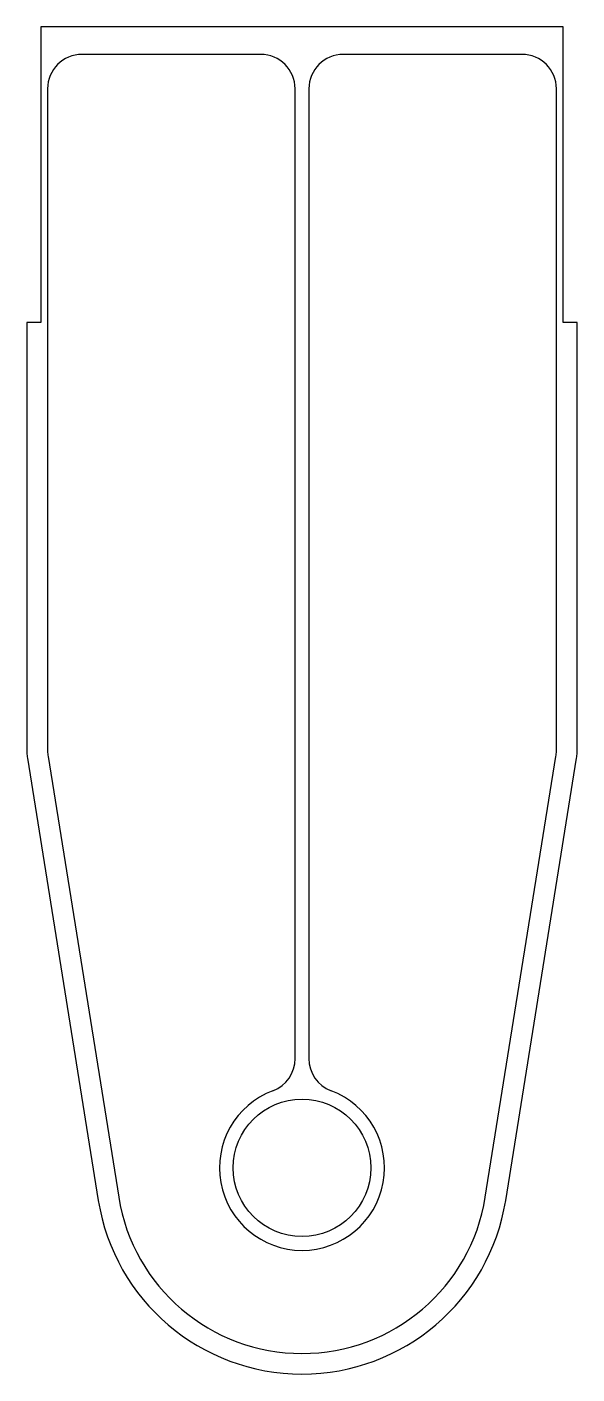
# Model space of a CAD drawing. Header units: metres. Extents: x -40 to 40, y 0 to 196.
import ezdxf

# ---------------------------------------------------------------- set-up
doc = ezdxf.new("R2010")
doc.units = ezdxf.units.M

msp = doc.modelspace()

# ---------------------------------------------------------------- linework, layer by layer
at = {"layer": 'PARAMETRIX'}
for p, q in [((-38, 196), (-38, 153)), ((38, 196), (-38, 196)), ((38, 153), (38, 196)), ((-6, 192), (-32, 192)), ((32, 192), (6, 192)), ((-37, 187), (-37, 90.6371)), ((-1, 45.906), (-1, 187)), ((1, 187), (1, 45.906)), ((37, 90.6371), (37, 187)), ((-38, 153), (-40, 153)), ((-40, 153), (-40, 90.3982)), ((40, 153), (38, 153)), ((40, 90.3982), (40, 153)), ((-39.937, 89.6068), (-29.6219, 25.2521)), ((-36.937, 89.8458), (-26.6597, 25.7269)), ((26.6597, 25.7269), (36.937, 89.8458)), ((29.6219, 25.2521), (39.937, 89.6068))]:
    msp.add_line(p, q, dxfattribs=at)
msp.add_circle((0, 30), 10, dxfattribs=at)
for centre, radius, start, end in [((-32, 187), 5, 90, 180), ((-6, 187), 5, 0, 90), ((6, 187), 5, 90, 180), ((32, 187), 5, 0, 90), ((-35, 90.3982), 5, 180, 189.1062), ((-32, 90.6371), 5, 180, 189.1062), ((32, 90.6371), 5, 350.8938, 360), ((35, 90.3982), 5, 350.8938, 360), ((-6, 45.906), 5, 290.6673, 0), ((6, 45.906), 5, 180, 249.3327), ((0, 30), 12, 110.6673, 69.3327), ((0, 30), 27, 189.1062, 350.8938), ((0, 30), 30, 189.1062, 350.8938)]:
    msp.add_arc(centre, radius, start, end, dxfattribs=at)

doc.saveas('drawing.dxf')
